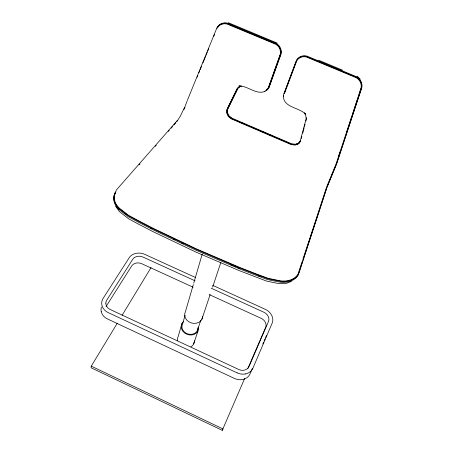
<?xml version="1.0" encoding="UTF-8"?>
<svg xmlns="http://www.w3.org/2000/svg" width="453" height="453" viewBox="0 0 453 453"><rect width="100%" height="100%" fill="white"/><g stroke="black" fill="none" stroke-linecap="round" stroke-linejoin="round"><path stroke-width="0.68" d="M227.072 111.149L227.213 109.252M91.257 366.132L91.098 367.774L222.264 430.35L222.978 428.94L91.257 366.132L117.31 323.182M306.443 117.684L300.22 141.042L298.453 143.38L295.248 144.66L291.347 144.19L231.579 118.516L228.516 116.008L227.044 112.746L227.264 109.773L237.734 88.437L239.518 86.874M301.341 138.539L301.868 136.512M302.74 133.137L304.144 127.74M304.495 126.387L305.022 124.365M305.9 120.991L306.426 118.963M181.97 323.504L178.12 336.692A8.59 7.497 17.4 0 0 177.4 340.514M193.329 284.552L185.419 311.681A9.1 7.724 17.4 0 0 191.517 322.978A9.1 7.724 17.4 0 0 202.593 316.687M193.725 283.193L202.236 254.025M185.113 315.271L182.61 323.799A8.148 7.01 17.4 0 0 188.391 334.104A8.148 7.01 17.4 0 0 198.006 327.661M348.119 128.018L350.214 121.568M350.429 120.906L351.936 116.279M352.581 114.292L357.961 97.757M359.036 94.451L361.403 87.18M302.043 261.908L298.085 273.969A21.183 15.668 23 0 1 280.379 280.837L268.063 278.301L256.534 274.025L240.181 267.632L196.359 248.873L154.02 228.737L139.026 221.002L128.743 215.452L119.598 208.374A20.793 15.006 11.6 0 1 114.473 196.007M302.927 259.229L326.675 186.874M326.687 187.916L298.114 275.084A21.665 16.07 23.1 0 1 280.016 282.145L267.649 279.592L256.07 275.311L239.688 268.906L195.9 250.158L153.595 230.028L138.584 222.27L128.267 216.687L119.088 209.575M197.349 330.639L200.792 320.277M193.652 343.935L197.995 330.939M201.885 319.286L210.152 294.535M212.61 287.179L220.871 262.423M346.8 131.948L347.898 128.675M338.521 156.585L340.095 151.908M268.952 86.478L280.22 54.904M284.059 93.714L296.664 60.147A9.485 9.094 41.6 0 1 306.653 56.002L356.896 76.88A10.832 10.34 9.5 0 1 361.896 87.236L336.653 163.59L326.947 187.293M284.416 93.675L296.743 60.883A9.009 8.624 41.2 0 1 306.251 56.948L356.381 77.78A10.357 9.875 9.7 0 1 361.177 87.695L336.098 163.895L326.941 186.228M185.209 106.025L187.27 100.611M197.083 77.259L197.859 75.351M198.89 72.814L199.648 70.94M200.158 69.688L201.421 66.568M187.497 100.011L217.061 27.48A10.889 9.756 60.1 0 1 226.987 23.488L276.12 43.913A9.541 8.93 54 0 1 280.803 54.139L268.742 87.905A9.19 8.414 44.9 0 1 264.201 91.54M205.503 56.546L202.921 62.882M206.041 55.232L207.372 51.959M207.91 50.651L208.708 48.686M213.782 36.246L214.586 34.281M216.987 28.386L217.519 27.078A10.872 9.751 60.2 0 1 227.434 23.086L276.494 43.477A9.524 8.918 54.1 0 1 281.16 53.686L269.11 87.395A9.179 8.403 45 0 1 266.398 90.215M252.332 368.532L250.124 373.702A12.327 10.747 28.7 0 1 247.095 377.559A12.446 10.849 28.6 0 1 242.525 379.54A12.327 10.747 28.7 0 1 234.473 378.448L107.548 318.991A12.135 10.317 4.6 0 1 103.352 315.809A12.248 10.413 4.7 0 1 101.234 311.579M262.836 343.98L263.663 342.038M264.218 340.747L265.045 338.81M265.6 337.513L266.426 335.577M222.264 430.35L244.671 378.408M247.746 368.708L265.588 327.474M183.907 109.558L185.011 107.236M184.983 106.631L180.079 116.602L176.698 121.823M227.525 108.612L237.168 88.913M122.084 315.322L151.076 267.53M106.081 306.477L131.63 266.041A7.661 6.251 9 0 1 135.277 263.34A7.729 6.302 9 0 1 138.527 262.933A7.661 6.251 9 0 1 141.84 263.759L193.137 287.213M300.475 140.606L298.714 142.955L295.503 144.258L291.59 143.805L231.925 118.176L228.867 115.651L227.406 112.372L227.633 109.4L238.148 87.939L239.484 86.766M300.639 141.24L298.754 143.726L295.339 145.096L291.245 144.62L231.37 118.896L228.17 116.251L226.608 112.774L226.845 109.615L237.372 88.142L238.776 86.908M116.274 191.007L115.345 192.072A21.302 15.391 11.6 0 0 119.201 208.607L128.386 215.724L138.714 221.307L153.765 229.082L196.149 249.246L240.022 268.023L256.443 274.444L268.04 278.731L280.418 281.273A21.699 16.065 23 0 0 298.538 274.224L327.1 187.044L336.539 164.037L361.675 87.752A10.849 10.357 9.5 0 0 356.658 77.378L306.336 56.466A9.496 9.1 41.1 0 0 296.33 60.611L283.708 94.23A9.185 8.539 34.8 0 0 283.567 96.257M139.048 164.932L139.977 163.867M155.317 146.302L156.245 145.237M168.329 131.404L169.258 130.339M171.121 128.21L172.514 126.614M173.907 125.017L175.764 122.888M116.002 190.419L177.366 120.436M296.721 144.235L298.997 143.307M264.988 91.376C256.104 95.113 247.955 85.759 238.935 85.911L241.608 86.178L238.873 87.089M291.472 281.353L286.539 283.318L278.957 283.635L266.681 281.126L239.054 270.554L195.645 251.959L153.697 231.987L138.895 224.343L128.658 218.793L119.552 211.715L115.611 206.291M258.074 275.605L259.994 276.313M228.335 22.718L277.196 43.092M318.629 60.226L342.559 70.164M315.667 60.266L317.621 61.076M230.843 264.66L232.774 265.486M234.059 266.036L235.99 266.862M237.276 267.412L239.207 268.238M240.809 122.463L245.356 124.416M253.153 127.769L255.101 128.601M262.899 131.953L264.201 132.508M266.149 133.346L267.446 133.907M269.399 134.745L270.696 135.3M286.942 142.282L288.889 143.114M195.362 277.44L144.733 254.359A11.665 9.445 9.1 0 0 137.134 253.182A11.778 9.536 9.1 0 0 132.542 254.654A11.665 9.445 9.1 0 0 129.184 257.757L103.148 298.34A12.305 10.391 5 0 0 101.902 305.163A12.424 10.493 5 0 0 104.054 309.439A12.305 10.391 5 0 0 108.312 312.649L237.106 372.847M212.667 285.333L265.22 309.291A11.88 9.796 26.1 0 1 269.552 312.349A11.999 9.887 26.1 0 1 272.174 316.454A11.88 9.796 26.1 0 1 272.145 323.165L252.955 368.091A12.508 10.832 28.3 0 1 249.897 371.975A12.627 10.934 28.3 0 1 245.271 373.968M195.113 280.854L143.04 257.089A7.763 6.285 9.1 0 0 139.654 256.251A7.763 6.285 9.1 0 0 132.678 259.371L106.817 300.033A8.194 6.92 5 0 0 105.872 303.074M211.183 288.193L263.895 312.253A7.911 6.523 26.1 0 1 268.482 321.483L249.133 366.296A8.33 7.214 28.3 0 1 245.651 369.699A8.403 7.276 28.3 0 1 242.253 370.322A8.33 7.214 28.3 0 1 238.623 369.433L110.277 309.541A8.194 6.92 5 0 1 106.54 306.052A8.267 6.982 5 0 1 105.866 303.046M209.161 294.546L261.07 318.295A7.803 6.478 26.3 0 1 264.931 321.619A7.877 6.535 26.3 0 1 265.996 324.524A7.803 6.478 26.3 0 1 265.571 327.451M173.403 238.986L174.66 239.586M181.602 242.887L183.493 243.788M150.73 228.074L151.976 228.714M124.864 213.505L125.94 214.337M230.118 117.231L231.183 118.114M357.117 76.212L360.243 79.139M304.778 113.256L305.718 114.235C299.127 107.202 282.604 107.604 283.459 95.39M304.308 112.769L305.752 115.464L306.16 118.731M194.36 340.747A8.59 7.497 17.4 0 1 190.9 346.817M198.652 327.043A8.862 7.622 17.4 0 1 187.129 334.359A8.862 7.622 17.4 0 1 183.686 321.415M101.251 311.624A12.135 10.317 4.6 0 1 101.449 307.043M245.322 373.957A12.508 10.832 28.3 0 1 237.157 372.836M217.446 27.786A10.391 9.309 59.9 0 1 226.93 23.981L275.877 44.326A9.049 8.465 53.8 0 1 280.333 54.043L268.346 87.644A8.715 7.978 44.8 0 1 265.747 90.34M280.764 50.793A9.032 8.454 53.9 0 1 280.837 52.22M114.768 194.694A20.793 15.006 11.6 0 1 115.826 192.231M119.49 209.348A20.759 15 11.5 0 1 117.95 207.774M221.687 24.043A10.374 9.298 60 0 1 222.791 23.647M119.088 209.575A21.268 15.385 11.5 0 1 115.249 193.046M361.284 83.697A10.34 9.864 9.5 0 1 361.488 85.096"/></g></svg>
